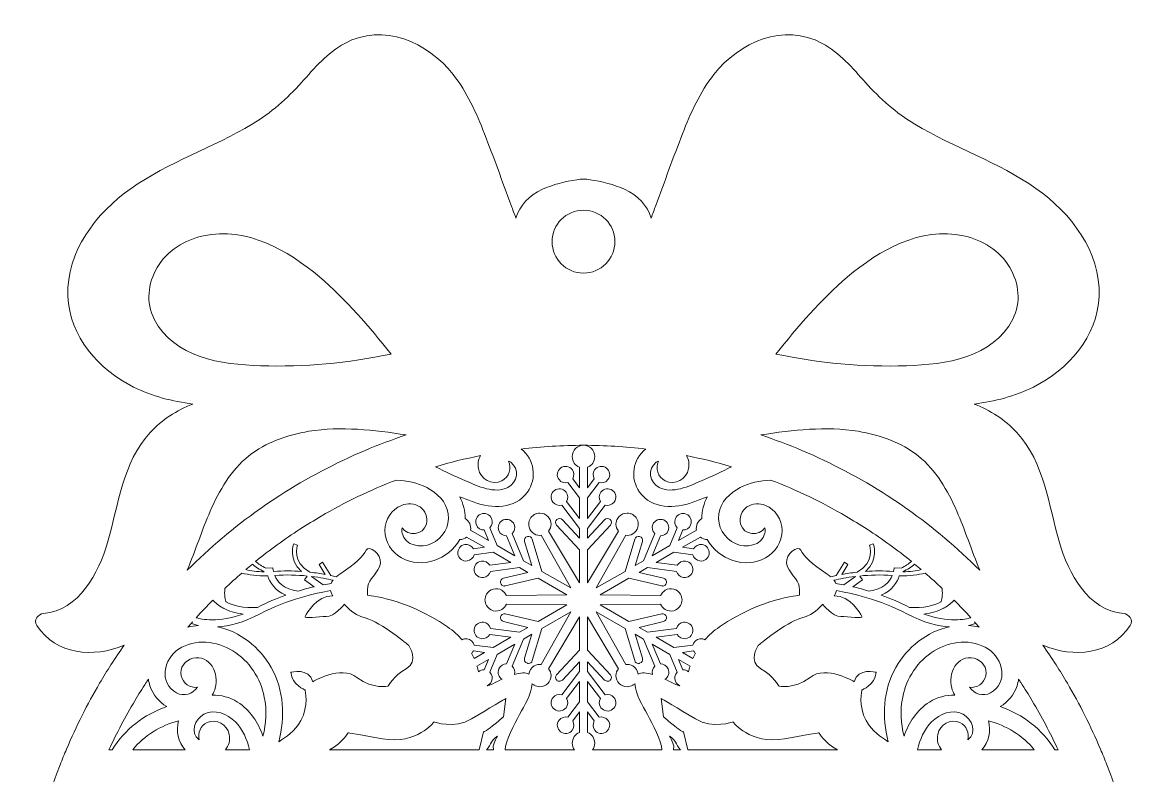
# Model space of a CAD drawing. Extents: x 245 to 395, y -200 to 2.
# Drawn here: x 244.9 to 395.1, y -99.2 to 1.6 of the extents above; entities that cross this region are included whole.
import ezdxf

# ---------------------------------------------------------------- set-up
doc = ezdxf.new("R2010")
doc.units = 0
doc.header["$MEASUREMENT"] = 0
doc.layers.add('Layer 1', color=7, linetype='Continuous', lineweight=0)

msp = doc.modelspace()

# ---------------------------------------------------------------- linework, layer by layer
at = {"layer": 'Layer 1'}
for points, knots in [([(394.88, -118.71), (394.3, -111.49), (392.69, -104.46), (390.07, -97.72), (389.8, -97.02), (389.52, -96.32), (389.22, -95.63), (387.93, -92.57), (386.45, -89.63), (384.79, -86.8), (384.3, -85.97), (383.8, -85.16), (383.29, -84.36), (382.72, -83.47), (382.13, -82.59), (381.52, -81.72), (385.57, -83.45), (390.63, -83.06), (393.21, -79.07), (393.68, -78.35), (393.04, -77.55), (392.3, -77.49), (387.58, -77.11), (384.89, -72.02), (383.73, -67.98), (382.27, -62.93), (381.74, -57.31), (378.04, -53.26), (376.43, -51.5), (374.46, -50.28), (372.32, -49.44), (375.06, -49.08), (377.74, -48.41), (380.25, -47.16), (384.93, -44.83), (388.84, -40.4), (389.04, -34.99), (389.28, -29), (385.24, -23.87), (380.59, -20.58), (375.56, -17.02), (369.61, -15.14), (364.36, -11.96), (361.85, -10.43), (359.72, -8.58), (357.75, -6.39), (356.03, -4.46), (354.29, -2.41), (351.98, -1.16), (346.82, 1.65), (340.86, -1), (337.47, -5.3), (335.6, -7.68), (334.35, -10.45), (333.26, -13.26), (332.02, -16.43), (330.86, -19.65), (329.68, -22.85), (329.47, -23.42), (329.26, -23.98), (329.05, -24.55), (328.59, -22.86), (327.26, -21.48), (325.5, -20.69), (324.06, -20.05), (322.44, -19.63), (320.89, -19.4), (320.6, -19.36), (320.3, -19.34), (320, -19.33), (319.7, -19.34), (319.41, -19.36), (319.11, -19.4), (317.56, -19.63), (315.94, -20.05), (314.5, -20.69), (312.74, -21.48), (311.41, -22.86), (310.96, -24.55), (310.74, -23.98), (310.53, -23.42), (310.32, -22.85), (309.14, -19.65), (307.98, -16.43), (306.74, -13.26), (305.65, -10.45), (304.4, -7.68), (302.53, -5.3), (299.14, -1), (293.18, 1.65), (288.02, -1.16), (285.71, -2.41), (283.97, -4.46), (282.25, -6.39), (280.28, -8.58), (278.16, -10.43), (275.64, -11.96), (270.39, -15.14), (264.44, -17.02), (259.41, -20.58), (254.76, -23.87), (250.72, -29), (250.96, -34.99), (251.16, -40.4), (255.07, -44.83), (259.75, -47.16), (262.26, -48.41), (264.94, -49.08), (267.69, -49.44), (265.54, -50.28), (263.57, -51.5), (261.96, -53.26), (258.26, -57.31), (257.73, -62.93), (256.27, -67.98), (255.11, -72.02), (252.42, -77.11), (247.7, -77.49), (246.96, -77.55), (246.33, -78.35), (246.8, -79.07), (249.37, -83.06), (254.43, -83.45), (258.48, -81.72), (257.87, -82.59), (257.28, -83.47), (256.71, -84.36), (256.2, -85.16), (255.7, -85.97), (255.21, -86.8), (253.55, -89.63), (252.07, -92.57), (250.78, -95.63), (250.48, -96.32), (250.2, -97.02), (249.93, -97.72), (247.31, -104.46), (245.7, -111.49), (245.12, -118.71), (244.95, -120.75), (244.87, -122.8), (244.87, -124.87), (244.87, -134.25), (246.57, -143.37), (249.93, -152.02), (250.2, -152.72), (250.48, -153.42), (250.78, -154.12), (254.56, -163.06), (259.98, -171.1), (266.88, -178), (273.77, -184.89), (281.81, -190.31), (290.76, -194.09), (300.02, -198.01), (309.86, -200), (320, -200), (330.14, -200), (339.98, -198.01), (349.24, -194.09), (358.19, -190.31), (366.23, -184.89), (373.12, -178), (380.02, -171.1), (385.44, -163.06), (389.22, -154.12), (389.52, -153.42), (389.8, -152.72), (390.07, -152.02), (393.43, -143.37), (395.13, -134.25), (395.13, -124.87), (395.13, -122.8), (395.05, -120.75), (394.88, -118.71)], [0, 0, 0, 0, 1, 1, 1, 2, 2, 2, 3, 3, 3, 4, 4, 4, 5, 5, 5, 6, 6, 6, 7, 7, 7, 8, 8, 8, 9, 9, 9, 10, 10, 10, 11, 11, 11, 12, 12, 12, 13, 13, 13, 14, 14, 14, 15, 15, 15, 16, 16, 16, 17, 17, 17, 18, 18, 18, 19, 19, 19, 20, 20, 20, 21, 21, 21, 22, 22, 22, 23, 23, 23, 24, 24, 24, 25, 25, 25, 26, 26, 26, 27, 27, 27, 28, 28, 28, 29, 29, 29, 30, 30, 30, 31, 31, 31, 32, 32, 32, 33, 33, 33, 34, 34, 34, 35, 35, 35, 36, 36, 36, 37, 37, 37, 38, 38, 38, 39, 39, 39, 40, 40, 40, 41, 41, 41, 42, 42, 42, 43, 43, 43, 44, 44, 44, 45, 45, 45, 46, 46, 46, 47, 47, 47, 48, 48, 48, 49, 49, 49, 50, 50, 50, 51, 51, 51, 52, 52, 52, 53, 53, 53, 54, 54, 54, 55, 55, 55, 56, 56, 56, 57, 57, 57, 58, 58, 58, 58]), ([(320, -23.49), (322.33, -23.49), (324.21, -25.37), (324.21, -27.7), (324.21, -30.02), (322.33, -31.91), (320, -31.91), (317.68, -31.91), (315.79, -30.02), (315.79, -27.7), (315.79, -25.37), (317.68, -23.49), (320, -23.49)], [0, 0, 0, 0, 1, 1, 1, 2, 2, 2, 3, 3, 3, 4, 4, 4, 4]), ([(262.52, -38.07), (261.39, -35.85), (261.66, -33.27), (262.91, -31.16), (264.27, -28.88), (266.57, -27.45), (269.13, -26.9), (274.87, -25.68), (280.41, -28.83), (284.63, -32.41), (288.23, -35.47), (291.3, -39.07), (294.24, -42.74), (288.49, -43.96), (282.62, -44.5), (276.74, -44.31), (271.52, -44.14), (265.16, -43.27), (262.52, -38.07)], [0, 0, 0, 0, 1, 1, 1, 2, 2, 2, 3, 3, 3, 4, 4, 4, 5, 5, 5, 6, 6, 6, 6]), ([(355.37, -32.41), (359.59, -28.83), (365.13, -25.68), (370.87, -26.9), (373.43, -27.45), (375.73, -28.88), (377.09, -31.16), (378.34, -33.27), (378.61, -35.85), (377.48, -38.07), (374.84, -43.27), (368.48, -44.14), (363.26, -44.31), (357.38, -44.5), (351.51, -43.96), (345.76, -42.74), (348.7, -39.07), (351.77, -35.47), (355.37, -32.41)], [0, 0, 0, 0, 1, 1, 1, 2, 2, 2, 3, 3, 3, 4, 4, 4, 5, 5, 5, 6, 6, 6, 6]), ([(270.02, -63.77), (271.24, -61), (272.79, -58.31), (275.17, -56.39), (277.47, -54.55), (280.35, -53.56), (283.22, -53.09), (287.57, -52.38), (291.93, -52.92), (296.27, -53.57), (294.41, -54.19), (292.57, -54.88), (290.76, -55.65), (286.76, -57.34), (282.94, -59.36), (279.33, -61.68), (278.42, -62.27), (277.51, -62.88), (276.63, -63.51), (273.19, -65.95), (269.95, -68.68), (266.93, -71.69), (268.03, -69.07), (268.91, -66.32), (270.02, -63.77)], [0, 0, 0, 0, 1, 1, 1, 2, 2, 2, 3, 3, 3, 4, 4, 4, 5, 5, 5, 6, 6, 6, 7, 7, 7, 8, 8, 8, 8]), ([(373.07, -71.7), (370.05, -68.68), (366.81, -65.95), (363.37, -63.51), (362.49, -62.88), (361.58, -62.27), (360.67, -61.68), (357.06, -59.36), (353.24, -57.34), (349.24, -55.65), (347.43, -54.88), (345.59, -54.19), (343.73, -53.57), (348.07, -52.92), (352.43, -52.38), (356.78, -53.09), (359.66, -53.56), (362.53, -54.55), (364.83, -56.39), (367.21, -58.31), (368.76, -61), (369.98, -63.77), (371.09, -66.32), (371.98, -69.07), (373.07, -71.7)], [0, 0, 0, 0, 1, 1, 1, 2, 2, 2, 3, 3, 3, 4, 4, 4, 5, 5, 5, 6, 6, 6, 7, 7, 7, 8, 8, 8, 8]), ([(319.47, -57.9), (319.47, -57.9), (319.47, -60.67), (319.47, -60.67), (319.47, -60.67), (318.55, -59.46), (318.55, -59.46), (318.78, -59.08), (318.77, -58.59), (318.48, -58.21), (318.11, -57.73), (317.41, -57.63), (316.93, -58.01), (316.44, -58.38), (316.35, -59.07), (316.72, -59.56), (317, -59.93), (317.48, -60.07), (317.9, -59.95), (317.9, -59.95), (319.47, -62), (319.47, -62), (319.47, -62), (319.47, -64.75), (319.47, -64.75), (319.47, -64.75), (317.73, -62.47), (317.73, -62.47), (317.95, -62.09), (317.94, -61.59), (317.66, -61.22), (317.29, -60.73), (316.59, -60.64), (316.11, -61.01), (315.62, -61.38), (315.52, -62.08), (315.9, -62.56), (316.18, -62.94), (316.66, -63.08), (317.08, -62.96), (317.08, -62.96), (319.47, -66.09), (319.47, -66.09), (319.47, -66.09), (319.47, -67.38), (319.47, -67.38), (319.47, -67.38), (317.17, -64.93), (317.17, -64.93), (316.97, -64.71), (316.63, -64.7), (316.41, -64.9), (316.2, -65.1), (316.19, -65.44), (316.39, -65.65), (316.39, -65.65), (319.47, -68.94), (319.47, -68.94), (319.47, -68.94), (319.47, -73.38), (319.47, -73.38), (319.47, -73.38), (315.33, -66.44), (315.33, -66.44), (315.53, -66.19), (315.65, -65.87), (315.65, -65.53), (315.65, -64.71), (314.98, -64.04), (314.15, -64.04), (314.02, -64.04), (313.89, -64.06), (313.76, -64.09), (313.64, -64.13), (313.52, -64.18), (313.41, -64.24), (313.19, -64.37), (312.99, -64.55), (312.86, -64.79), (312.45, -65.5), (312.69, -66.41), (313.4, -66.82), (313.7, -66.99), (314.03, -67.05), (314.35, -67.01), (314.35, -67.01), (318.29, -74.06), (318.29, -74.06), (318.29, -74.06), (314.44, -71.84), (314.44, -71.84), (314.44, -71.84), (313.14, -67.53), (313.14, -67.53), (313.05, -67.25), (312.76, -67.09), (312.48, -67.17), (312.2, -67.26), (312.04, -67.56), (312.12, -67.84), (312.12, -67.84), (313.1, -71.06), (313.1, -71.06), (313.1, -71.06), (311.98, -70.41), (311.98, -70.41), (311.98, -70.41), (310.46, -66.78), (310.46, -66.78), (310.78, -66.47), (310.89, -65.99), (310.71, -65.56), (310.48, -64.99), (309.83, -64.73), (309.26, -64.96), (308.7, -65.2), (308.43, -65.85), (308.66, -66.41), (308.85, -66.85), (309.27, -67.1), (309.71, -67.09), (309.71, -67.09), (310.82, -69.74), (310.82, -69.74), (310.82, -69.74), (308.44, -68.37), (308.44, -68.37), (308.44, -68.37), (307.45, -65.99), (307.45, -65.99), (307.76, -65.68), (307.88, -65.2), (307.7, -64.77), (307.46, -64.2), (306.81, -63.94), (306.25, -64.17), (305.68, -64.41), (305.42, -65.06), (305.65, -65.62), (305.83, -66.06), (306.26, -66.31), (306.7, -66.3), (306.7, -66.3), (307.28, -67.7), (307.28, -67.7), (307.28, -67.7), (304.88, -66.32), (304.88, -66.32), (304.98, -65.71), (304.71, -65.08), (304.15, -64.76), (304.15, -63.75), (303.9, -62.76), (303.43, -61.85), (304.07, -62.11), (304.71, -62.36), (305.35, -62.59), (307.77, -63.45), (310.83, -63.54), (312.49, -61.24), (313.81, -59.41), (313.43, -56.78), (311.64, -55.46), (314.38, -55.14), (317.17, -54.96), (320, -54.96), (322.83, -54.96), (325.62, -55.14), (328.36, -55.46), (326.57, -56.78), (326.19, -59.41), (327.51, -61.24), (329.17, -63.54), (332.23, -63.45), (334.65, -62.59), (335.29, -62.36), (335.93, -62.11), (336.57, -61.85), (336.1, -62.76), (335.85, -63.75), (335.85, -64.76), (335.29, -65.08), (335.02, -65.71), (335.12, -66.32), (335.12, -66.32), (332.72, -67.7), (332.72, -67.7), (332.72, -67.7), (333.3, -66.3), (333.3, -66.3), (333.74, -66.31), (334.17, -66.06), (334.35, -65.62), (334.58, -65.06), (334.32, -64.41), (333.75, -64.17), (333.19, -63.94), (332.54, -64.2), (332.3, -64.77), (332.12, -65.2), (332.24, -65.68), (332.55, -65.99), (332.55, -65.99), (331.56, -68.37), (331.56, -68.37), (331.56, -68.37), (329.18, -69.74), (329.18, -69.74), (329.18, -69.74), (330.29, -67.09), (330.29, -67.09), (330.73, -67.1), (331.15, -66.85), (331.34, -66.41), (331.57, -65.85), (331.3, -65.2), (330.74, -64.96), (330.17, -64.73), (329.52, -64.99), (329.29, -65.56), (329.11, -65.99), (329.22, -66.47), (329.54, -66.78), (329.54, -66.78), (328.02, -70.41), (328.02, -70.41), (328.02, -70.41), (326.9, -71.06), (326.9, -71.06), (326.9, -71.06), (327.88, -67.84), (327.88, -67.84), (327.96, -67.56), (327.8, -67.26), (327.52, -67.17), (327.24, -67.09), (326.95, -67.25), (326.86, -67.53), (326.86, -67.53), (325.56, -71.84), (325.56, -71.84), (325.56, -71.84), (321.71, -74.06), (321.71, -74.06), (321.71, -74.06), (325.65, -67.01), (325.65, -67.01), (325.97, -67.05), (326.3, -66.99), (326.6, -66.82), (327.31, -66.41), (327.55, -65.5), (327.14, -64.79), (327.01, -64.55), (326.81, -64.37), (326.59, -64.24), (326.48, -64.18), (326.36, -64.13), (326.24, -64.09), (326.11, -64.06), (325.98, -64.04), (325.85, -64.04), (325.02, -64.04), (324.35, -64.71), (324.35, -65.53), (324.35, -65.87), (324.47, -66.19), (324.67, -66.44), (324.67, -66.44), (320.53, -73.38), (320.53, -73.38), (320.53, -73.38), (320.53, -68.94), (320.53, -68.94), (320.53, -68.94), (323.61, -65.65), (323.61, -65.65), (323.81, -65.44), (323.8, -65.1), (323.59, -64.9), (323.37, -64.7), (323.03, -64.71), (322.83, -64.93), (322.83, -64.93), (320.53, -67.38), (320.53, -67.38), (320.53, -67.38), (320.53, -66.09), (320.53, -66.09), (320.53, -66.09), (322.92, -62.96), (322.92, -62.96), (323.34, -63.08), (323.82, -62.94), (324.1, -62.56), (324.48, -62.08), (324.38, -61.38), (323.89, -61.01), (323.41, -60.64), (322.71, -60.73), (322.34, -61.22), (322.06, -61.59), (322.05, -62.09), (322.27, -62.47), (322.27, -62.47), (320.53, -64.75), (320.53, -64.75), (320.53, -64.75), (320.53, -62), (320.53, -62), (320.53, -62), (322.1, -59.95), (322.1, -59.95), (322.52, -60.07), (323, -59.93), (323.28, -59.56), (323.65, -59.07), (323.56, -58.38), (323.07, -58.01), (322.59, -57.63), (321.89, -57.73), (321.52, -58.21), (321.23, -58.59), (321.22, -59.08), (321.45, -59.46), (321.45, -59.46), (320.53, -60.67), (320.53, -60.67), (320.53, -60.67), (320.53, -57.9), (320.53, -57.9), (321.11, -57.68), (321.51, -57.13), (321.51, -56.48), (321.51, -55.64), (320.84, -54.96), (320, -54.96), (319.16, -54.96), (318.49, -55.64), (318.49, -56.48), (318.49, -57.13), (318.89, -57.68), (319.47, -57.9)], [0, 0, 0, 0, 1, 1, 1, 2, 2, 2, 3, 3, 3, 4, 4, 4, 5, 5, 5, 6, 6, 6, 7, 7, 7, 8, 8, 8, 9, 9, 9, 10, 10, 10, 11, 11, 11, 12, 12, 12, 13, 13, 13, 14, 14, 14, 15, 15, 15, 16, 16, 16, 17, 17, 17, 18, 18, 18, 19, 19, 19, 20, 20, 20, 21, 21, 21, 22, 22, 22, 23, 23, 23, 24, 24, 24, 25, 25, 25, 26, 26, 26, 27, 27, 27, 28, 28, 28, 29, 29, 29, 30, 30, 30, 31, 31, 31, 32, 32, 32, 33, 33, 33, 34, 34, 34, 35, 35, 35, 36, 36, 36, 37, 37, 37, 38, 38, 38, 39, 39, 39, 40, 40, 40, 41, 41, 41, 42, 42, 42, 43, 43, 43, 44, 44, 44, 45, 45, 45, 46, 46, 46, 47, 47, 47, 48, 48, 48, 49, 49, 49, 50, 50, 50, 51, 51, 51, 52, 52, 52, 53, 53, 53, 54, 54, 54, 55, 55, 55, 56, 56, 56, 57, 57, 57, 58, 58, 58, 59, 59, 59, 60, 60, 60, 61, 61, 61, 62, 62, 62, 63, 63, 63, 64, 64, 64, 65, 65, 65, 66, 66, 66, 67, 67, 67, 68, 68, 68, 69, 69, 69, 70, 70, 70, 71, 71, 71, 72, 72, 72, 73, 73, 73, 74, 74, 74, 75, 75, 75, 76, 76, 76, 77, 77, 77, 78, 78, 78, 79, 79, 79, 80, 80, 80, 81, 81, 81, 82, 82, 82, 83, 83, 83, 84, 84, 84, 85, 85, 85, 86, 86, 86, 87, 87, 87, 88, 88, 88, 89, 89, 89, 90, 90, 90, 91, 91, 91, 92, 92, 92, 93, 93, 93, 94, 94, 94, 95, 95, 95, 96, 96, 96, 97, 97, 97, 98, 98, 98, 99, 99, 99, 100, 100, 100, 101, 101, 101, 102, 102, 102, 103, 103, 103, 104, 104, 104, 105, 105, 105, 106, 106, 106, 107, 107, 107, 108, 108, 108, 109, 109, 109, 110, 110, 110, 111, 111, 111, 112, 112, 112, 113, 113, 113, 114, 114, 114, 114]), ([(305.92, -58.09), (306.18, -59.47), (307.75, -60.39), (309.05, -59.73), (310.07, -59.22), (310.38, -58.02), (309.94, -57.07), (310.05, -57.12), (310.16, -57.18), (310.25, -57.24), (311.51, -58.09), (311.14, -59.95), (309.88, -60.6), (308.1, -61.51), (305.88, -60.43), (304.22, -59.73), (302.85, -59.15), (301.5, -58.51), (300.18, -57.83), (302.15, -57.24), (304.16, -56.75), (306.21, -56.34), (305.92, -56.85), (305.8, -57.45), (305.92, -58.09)], [0, 0, 0, 0, 1, 1, 1, 2, 2, 2, 3, 3, 3, 4, 4, 4, 5, 5, 5, 6, 6, 6, 7, 7, 7, 8, 8, 8, 8]), ([(329.75, -57.24), (329.84, -57.18), (329.95, -57.12), (330.06, -57.07), (329.62, -58.02), (329.93, -59.22), (330.95, -59.73), (332.25, -60.39), (333.82, -59.47), (334.08, -58.09), (334.2, -57.45), (334.08, -56.85), (333.79, -56.34), (335.84, -56.75), (337.85, -57.24), (339.82, -57.83), (338.5, -58.51), (337.15, -59.15), (335.78, -59.73), (334.12, -60.43), (331.9, -61.51), (330.12, -60.6), (328.86, -59.95), (328.49, -58.09), (329.75, -57.24)], [0, 0, 0, 0, 1, 1, 1, 2, 2, 2, 3, 3, 3, 4, 4, 4, 5, 5, 5, 6, 6, 6, 7, 7, 7, 8, 8, 8, 8]), ([(301.89, -64.14), (302.12, -65.8), (301.19, -67.46), (299.65, -68.13), (298.28, -68.72), (296.09, -68.46), (295.7, -66.74), (295.64, -66.49), (295.65, -66.23), (295.71, -65.99), (296.46, -67.14), (298.53, -67.09), (298.96, -65.5), (299.2, -64.65), (298.83, -63.7), (298.11, -63.21), (297.38, -62.72), (296.44, -62.69), (295.63, -63.01), (294.29, -63.55), (293.42, -64.92), (293.4, -66.36), (293.38, -67.87), (294.33, -69.31), (295.63, -70.04), (298.35, -71.55), (301.99, -70.26), (303.42, -67.58), (303.76, -67.57), (304.09, -67.45), (304.35, -67.24), (304.35, -67.24), (306.75, -68.62), (306.75, -68.62), (306.75, -68.62), (305.25, -68.82), (305.25, -68.82), (305.03, -68.43), (304.6, -68.19), (304.13, -68.25), (303.53, -68.33), (303.1, -68.89), (303.18, -69.49), (303.25, -70.1), (303.81, -70.53), (304.42, -70.45), (304.88, -70.39), (305.24, -70.05), (305.35, -69.62), (305.35, -69.62), (307.91, -69.29), (307.91, -69.29), (307.91, -69.29), (310.29, -70.67), (310.29, -70.67), (310.29, -70.67), (307.44, -71.03), (307.44, -71.03), (307.22, -70.64), (306.79, -70.41), (306.32, -70.47), (305.72, -70.54), (305.29, -71.1), (305.37, -71.71), (305.44, -72.31), (306, -72.74), (306.61, -72.67), (307.07, -72.61), (307.43, -72.27), (307.54, -71.84), (307.54, -71.84), (311.44, -71.33), (311.44, -71.33), (311.44, -71.33), (312.56, -71.98), (312.56, -71.98), (312.56, -71.98), (309.29, -72.75), (309.29, -72.75), (309, -72.81), (308.82, -73.1), (308.89, -73.39), (308.95, -73.63), (309.17, -73.8), (309.41, -73.8), (309.45, -73.8), (309.49, -73.79), (309.53, -73.78), (309.53, -73.78), (313.91, -72.76), (313.91, -72.76), (313.91, -72.76), (317.76, -74.98), (317.76, -74.98), (317.76, -74.98), (309.68, -75.09), (309.68, -75.09), (309.56, -74.8), (309.35, -74.54), (309.05, -74.37), (308.34, -73.95), (307.42, -74.2), (307.01, -74.91), (306.88, -75.15), (306.81, -75.4), (306.81, -75.66), (306.81, -75.91), (306.88, -76.17), (307.01, -76.41), (307.42, -77.12), (308.34, -77.37), (309.05, -76.95), (309.35, -76.78), (309.56, -76.52), (309.68, -76.23), (309.68, -76.23), (317.76, -76.34), (317.76, -76.34), (317.76, -76.34), (313.91, -78.56), (313.91, -78.56), (313.91, -78.56), (309.53, -77.54), (309.53, -77.54), (309.24, -77.47), (308.96, -77.65), (308.89, -77.93), (308.82, -78.22), (309, -78.5), (309.29, -78.57), (309.29, -78.57), (312.56, -79.34), (312.56, -79.34), (312.56, -79.34), (311.44, -79.99), (311.44, -79.99), (311.44, -79.99), (307.54, -79.48), (307.54, -79.48), (307.43, -79.05), (307.07, -78.71), (306.61, -78.65), (306, -78.57), (305.44, -79), (305.37, -79.61), (305.29, -80.22), (305.72, -80.77), (306.32, -80.85), (306.79, -80.91), (307.22, -80.67), (307.44, -80.29), (307.44, -80.29), (310.29, -80.65), (310.29, -80.65), (310.29, -80.65), (307.91, -82.03), (307.91, -82.03), (307.91, -82.03), (305.35, -81.7), (305.35, -81.7), (305.24, -81.27), (304.88, -80.93), (304.42, -80.87), (304.18, -80.84), (303.95, -80.89), (303.75, -80.99), (303.23, -80.4), (302.58, -79.82), (301.77, -79.26), (296.1, -75.38), (291.06, -75.04), (291.06, -75.04), (291.06, -75.04), (291.06, -74.69), (291.12, -73.82), (291.18, -72.95), (292.62, -72.03), (292.8, -70.75), (292.97, -69.48), (291.23, -68.27), (290.89, -69.02), (290.54, -69.77), (289.5, -70.81), (287.36, -72.2), (287.18, -72.32), (287.03, -72.44), (286.89, -72.56), (286.67, -72.5), (286.43, -72.45), (286.15, -72.39), (286.15, -72.39), (285.07, -70.63), (285.07, -70.63), (285.07, -70.63), (284.6, -70.92), (284.6, -70.92), (284.6, -70.92), (285.42, -72.25), (285.42, -72.25), (284.82, -72.14), (284.13, -72.03), (283.37, -71.95), (280.91, -70.65), (281.67, -68.43), (281.7, -68.33), (281.7, -68.33), (281.19, -68.15), (281.19, -68.15), (281.18, -68.18), (280.45, -70.3), (282.24, -71.85), (281.08, -71.76), (279.82, -71.74), (278.53, -71.85), (278.51, -71.85), (278.49, -71.84), (278.47, -71.83), (278.4, -71.57), (278.39, -71.39), (278.39, -71.36), (278.39, -71.36), (277.48, -71.42), (277.48, -71.42), (276.91, -71.14), (276.46, -70.83), (276.09, -70.51), (277.99, -68.98), (279.96, -67.54), (282.01, -66.21), (282.95, -65.6), (283.9, -65.02), (284.86, -64.45), (288.07, -62.58), (291.44, -60.96), (294.95, -59.61), (296.36, -59.72), (297.76, -59.96), (299, -60.61), (300.39, -61.33), (301.66, -62.53), (301.89, -64.14)], [0, 0, 0, 0, 1, 1, 1, 2, 2, 2, 3, 3, 3, 4, 4, 4, 5, 5, 5, 6, 6, 6, 7, 7, 7, 8, 8, 8, 9, 9, 9, 10, 10, 10, 11, 11, 11, 12, 12, 12, 13, 13, 13, 14, 14, 14, 15, 15, 15, 16, 16, 16, 17, 17, 17, 18, 18, 18, 19, 19, 19, 20, 20, 20, 21, 21, 21, 22, 22, 22, 23, 23, 23, 24, 24, 24, 25, 25, 25, 26, 26, 26, 27, 27, 27, 28, 28, 28, 29, 29, 29, 30, 30, 30, 31, 31, 31, 32, 32, 32, 33, 33, 33, 34, 34, 34, 35, 35, 35, 36, 36, 36, 37, 37, 37, 38, 38, 38, 39, 39, 39, 40, 40, 40, 41, 41, 41, 42, 42, 42, 43, 43, 43, 44, 44, 44, 45, 45, 45, 46, 46, 46, 47, 47, 47, 48, 48, 48, 49, 49, 49, 50, 50, 50, 51, 51, 51, 52, 52, 52, 53, 53, 53, 54, 54, 54, 55, 55, 55, 56, 56, 56, 57, 57, 57, 58, 58, 58, 59, 59, 59, 60, 60, 60, 61, 61, 61, 62, 62, 62, 63, 63, 63, 64, 64, 64, 65, 65, 65, 66, 66, 66, 67, 67, 67, 68, 68, 68, 69, 69, 69, 70, 70, 70, 71, 71, 71, 72, 72, 72, 73, 73, 73, 74, 74, 74, 75, 75, 75, 76, 76, 76, 77, 77, 77, 78, 78, 78, 79, 79, 79, 80, 80, 80, 80]), ([(362.52, -71.42), (362.52, -71.42), (361.61, -71.36), (361.61, -71.36), (361.61, -71.39), (361.6, -71.57), (361.53, -71.83), (361.51, -71.84), (361.49, -71.85), (361.47, -71.85), (360.18, -71.74), (358.92, -71.76), (357.76, -71.85), (359.55, -70.3), (358.82, -68.18), (358.81, -68.15), (358.81, -68.15), (358.3, -68.33), (358.3, -68.33), (358.33, -68.43), (359.09, -70.65), (356.63, -71.95), (355.87, -72.03), (355.18, -72.14), (354.58, -72.25), (354.58, -72.25), (355.4, -70.92), (355.4, -70.92), (355.4, -70.92), (354.93, -70.63), (354.93, -70.63), (354.93, -70.63), (353.85, -72.39), (353.85, -72.39), (353.57, -72.45), (353.33, -72.5), (353.11, -72.56), (352.97, -72.44), (352.82, -72.32), (352.64, -72.2), (350.5, -70.81), (349.46, -69.77), (349.11, -69.02), (348.77, -68.27), (347.03, -69.48), (347.2, -70.75), (347.38, -72.03), (348.82, -72.95), (348.88, -73.82), (348.94, -74.69), (348.94, -75.04), (348.94, -75.04), (348.94, -75.04), (343.9, -75.38), (338.23, -79.26), (337.42, -79.82), (336.77, -80.4), (336.25, -80.99), (336.05, -80.89), (335.82, -80.84), (335.58, -80.87), (335.12, -80.93), (334.76, -81.27), (334.65, -81.7), (334.65, -81.7), (332.09, -82.03), (332.09, -82.03), (332.09, -82.03), (329.71, -80.65), (329.71, -80.65), (329.71, -80.65), (332.56, -80.29), (332.56, -80.29), (332.78, -80.67), (333.21, -80.91), (333.68, -80.85), (334.28, -80.77), (334.71, -80.22), (334.63, -79.61), (334.56, -79), (334, -78.57), (333.39, -78.65), (332.93, -78.71), (332.57, -79.05), (332.46, -79.48), (332.46, -79.48), (328.56, -79.99), (328.56, -79.99), (328.56, -79.99), (327.44, -79.34), (327.44, -79.34), (327.44, -79.34), (330.71, -78.57), (330.71, -78.57), (331, -78.5), (331.18, -78.22), (331.11, -77.93), (331.04, -77.65), (330.76, -77.47), (330.47, -77.54), (330.47, -77.54), (326.09, -78.56), (326.09, -78.56), (326.09, -78.56), (322.24, -76.34), (322.24, -76.34), (322.24, -76.34), (330.32, -76.23), (330.32, -76.23), (330.44, -76.52), (330.65, -76.78), (330.95, -76.95), (331.66, -77.37), (332.58, -77.12), (332.99, -76.41), (333.12, -76.17), (333.19, -75.91), (333.19, -75.66), (333.19, -75.4), (333.12, -75.15), (332.99, -74.91), (332.58, -74.2), (331.66, -73.95), (330.95, -74.37), (330.65, -74.54), (330.44, -74.8), (330.32, -75.09), (330.32, -75.09), (322.24, -74.98), (322.24, -74.98), (322.24, -74.98), (326.09, -72.76), (326.09, -72.76), (326.09, -72.76), (330.47, -73.78), (330.47, -73.78), (330.51, -73.79), (330.55, -73.8), (330.59, -73.8), (330.83, -73.8), (331.05, -73.63), (331.11, -73.39), (331.18, -73.1), (331, -72.81), (330.71, -72.75), (330.71, -72.75), (327.44, -71.98), (327.44, -71.98), (327.44, -71.98), (328.56, -71.33), (328.56, -71.33), (328.56, -71.33), (332.46, -71.84), (332.46, -71.84), (332.57, -72.27), (332.93, -72.61), (333.39, -72.67), (334, -72.74), (334.56, -72.31), (334.63, -71.71), (334.71, -71.1), (334.28, -70.54), (333.68, -70.47), (333.21, -70.41), (332.78, -70.64), (332.56, -71.03), (332.56, -71.03), (329.71, -70.67), (329.71, -70.67), (329.71, -70.67), (332.09, -69.29), (332.09, -69.29), (332.09, -69.29), (334.65, -69.62), (334.65, -69.62), (334.76, -70.05), (335.12, -70.39), (335.58, -70.45), (336.19, -70.53), (336.75, -70.1), (336.82, -69.49), (336.9, -68.89), (336.47, -68.33), (335.87, -68.25), (335.4, -68.19), (334.97, -68.43), (334.75, -68.82), (334.75, -68.82), (333.25, -68.62), (333.25, -68.62), (333.25, -68.62), (335.65, -67.24), (335.65, -67.24), (335.91, -67.45), (336.24, -67.57), (336.58, -67.58), (338.01, -70.26), (341.65, -71.55), (344.37, -70.04), (345.67, -69.31), (346.62, -67.87), (346.6, -66.36), (346.58, -64.92), (345.71, -63.55), (344.37, -63.01), (343.56, -62.69), (342.62, -62.72), (341.89, -63.21), (341.17, -63.7), (340.8, -64.65), (341.04, -65.5), (341.47, -67.09), (343.54, -67.14), (344.29, -65.99), (344.35, -66.23), (344.36, -66.49), (344.3, -66.74), (343.91, -68.46), (341.72, -68.72), (340.35, -68.13), (338.81, -67.46), (337.88, -65.8), (338.11, -64.14), (338.34, -62.53), (339.61, -61.33), (341, -60.61), (342.24, -59.96), (343.64, -59.72), (345.05, -59.61), (348.56, -60.96), (351.93, -62.58), (355.14, -64.45), (356.1, -65.02), (357.05, -65.6), (357.99, -66.21), (360.04, -67.54), (362.01, -68.98), (363.91, -70.51), (363.54, -70.83), (363.09, -71.14), (362.52, -71.42)], [0, 0, 0, 0, 1, 1, 1, 2, 2, 2, 3, 3, 3, 4, 4, 4, 5, 5, 5, 6, 6, 6, 7, 7, 7, 8, 8, 8, 9, 9, 9, 10, 10, 10, 11, 11, 11, 12, 12, 12, 13, 13, 13, 14, 14, 14, 15, 15, 15, 16, 16, 16, 17, 17, 17, 18, 18, 18, 19, 19, 19, 20, 20, 20, 21, 21, 21, 22, 22, 22, 23, 23, 23, 24, 24, 24, 25, 25, 25, 26, 26, 26, 27, 27, 27, 28, 28, 28, 29, 29, 29, 30, 30, 30, 31, 31, 31, 32, 32, 32, 33, 33, 33, 34, 34, 34, 35, 35, 35, 36, 36, 36, 37, 37, 37, 38, 38, 38, 39, 39, 39, 40, 40, 40, 41, 41, 41, 42, 42, 42, 43, 43, 43, 44, 44, 44, 45, 45, 45, 46, 46, 46, 47, 47, 47, 48, 48, 48, 49, 49, 49, 50, 50, 50, 51, 51, 51, 52, 52, 52, 53, 53, 53, 54, 54, 54, 55, 55, 55, 56, 56, 56, 57, 57, 57, 58, 58, 58, 59, 59, 59, 60, 60, 60, 61, 61, 61, 62, 62, 62, 63, 63, 63, 64, 64, 64, 65, 65, 65, 66, 66, 66, 67, 67, 67, 68, 68, 68, 69, 69, 69, 70, 70, 70, 71, 71, 71, 72, 72, 72, 73, 73, 73, 74, 74, 74, 75, 75, 75, 76, 76, 76, 77, 77, 77, 78, 78, 78, 79, 79, 79, 80, 80, 80, 80]), ([(277.71, -72.45), (278.01, -73.29), (278.67, -74.42), (280.13, -75.02), (278.91, -75.45), (277.63, -75.99), (276.36, -76.66), (274.46, -76.79), (273.11, -76.45), (272.16, -75.94), (271.99, -75.8), (271.91, -74.97), (271.97, -74.12), (272.72, -73.41), (273.48, -72.73), (274.25, -72.06), (275.18, -72.32), (276.32, -72.49), (277.71, -72.45)], [0, 0, 0, 0, 1, 1, 1, 2, 2, 2, 3, 3, 3, 4, 4, 4, 5, 5, 5, 6, 6, 6, 6]), ([(277.24, -71.9), (276.29, -71.9), (275.47, -71.78), (274.77, -71.61), (275.07, -71.36), (275.37, -71.11), (275.67, -70.86), (276.08, -71.23), (276.6, -71.58), (277.24, -71.9)], [0, 0, 0, 0, 1, 1, 1, 2, 2, 2, 3, 3, 3, 3]), ([(367.84, -75.94), (366.89, -76.45), (365.54, -76.79), (363.64, -76.66), (362.37, -75.99), (361.09, -75.45), (359.87, -75.02), (361.33, -74.42), (361.99, -73.29), (362.29, -72.45), (363.68, -72.49), (364.82, -72.32), (365.75, -72.06), (366.52, -72.73), (367.28, -73.41), (368.03, -74.12), (368.09, -74.97), (368.01, -75.8), (367.84, -75.94)], [0, 0, 0, 0, 1, 1, 1, 2, 2, 2, 3, 3, 3, 4, 4, 4, 5, 5, 5, 6, 6, 6, 6]), ([(362.76, -71.9), (363.4, -71.58), (363.92, -71.23), (364.33, -70.86), (364.63, -71.11), (364.93, -71.36), (365.23, -71.61), (364.53, -71.78), (363.71, -71.9), (362.76, -71.9)], [0, 0, 0, 0, 1, 1, 1, 2, 2, 2, 3, 3, 3, 3]), ([(283.93, -73.9), (283.28, -74.05), (282.56, -74.24), (281.8, -74.47), (279.85, -74.29), (279.02, -73.23), (278.66, -72.39), (280.19, -72.27), (281.69, -72.32), (283.01, -72.46), (283.01, -72.46), (282.63, -72.98), (282.63, -72.98), (282.63, -72.98), (283.93, -73.9), (283.93, -73.9)], [0, 0, 0, 0, 1, 1, 1, 2, 2, 2, 3, 3, 3, 4, 4, 4, 5, 5, 5, 5]), ([(283.58, -72.52), (284.74, -72.66), (285.73, -72.85), (286.46, -73.02), (286.35, -73.16), (286.27, -73.31), (286.21, -73.45), (285.91, -73.5), (285.56, -73.56), (285.16, -73.64), (285.16, -73.64), (283.58, -72.52), (283.58, -72.52)], [0, 0, 0, 0, 1, 1, 1, 2, 2, 2, 3, 3, 3, 4, 4, 4, 4]), ([(354.84, -73.64), (354.44, -73.56), (354.09, -73.5), (353.79, -73.45), (353.73, -73.31), (353.65, -73.16), (353.54, -73.02), (354.27, -72.85), (355.26, -72.66), (356.42, -72.52), (356.42, -72.52), (354.84, -73.64), (354.84, -73.64)], [0, 0, 0, 0, 1, 1, 1, 2, 2, 2, 3, 3, 3, 4, 4, 4, 4]), ([(357.37, -72.98), (357.37, -72.98), (356.99, -72.46), (356.99, -72.46), (358.31, -72.32), (359.81, -72.27), (361.34, -72.39), (360.98, -73.23), (360.15, -74.29), (358.2, -74.47), (357.44, -74.24), (356.72, -74.05), (356.07, -73.9), (356.07, -73.9), (357.37, -72.98), (357.37, -72.98)], [0, 0, 0, 0, 1, 1, 1, 2, 2, 2, 3, 3, 3, 4, 4, 4, 5, 5, 5, 5]), ([(282.73, -87.71), (282.73, -87.71), (283.25, -89.85), (282.15, -91.82), (281.33, -93.28), (280.2, -93.98), (279.2, -94.64), (280.07, -91.32), (279.9, -87.74), (278.18, -84.69), (276.67, -82.01), (273.99, -79.89), (270.97, -79.25), (272.48, -79.16), (274.44, -78.73), (276.7, -77.53), (280.34, -75.59), (284.21, -74.74), (286.12, -74.41), (286.21, -74.82), (286.43, -75.1), (286.43, -75.1), (284.23, -75.1), (282.96, -77.47), (282.73, -77.87), (282.5, -78.28), (284.52, -77.82), (285.56, -77.87), (286.6, -77.93), (287.99, -76.25), (287.99, -76.25), (287.99, -76.25), (288.92, -77.58), (290.89, -78.11), (292.85, -78.63), (296.62, -81.75), (296.62, -81.75), (296.62, -81.75), (298.01, -83.89), (296.27, -84.88), (294.53, -85.86), (293.84, -87.19), (293.84, -87.19), (293.84, -87.19), (291.87, -87.71), (289.67, -86.03), (287.47, -84.36), (283.77, -86.61), (283.77, -86.61), (283.25, -84.7), (280.82, -85.34), (280.82, -85.34), (280.93, -87.08), (282.73, -87.71), (282.73, -87.71)], [0, 0, 0, 0, 1, 1, 1, 2, 2, 2, 3, 3, 3, 4, 4, 4, 5, 5, 5, 6, 6, 6, 7, 7, 7, 8, 8, 8, 9, 9, 9, 10, 10, 10, 11, 11, 11, 12, 12, 12, 13, 13, 13, 14, 14, 14, 15, 15, 15, 16, 16, 16, 17, 17, 17, 18, 18, 18, 18]), ([(360.8, -94.64), (359.8, -93.98), (358.67, -93.28), (357.85, -91.82), (356.75, -89.85), (357.27, -87.71), (357.27, -87.71), (357.27, -87.71), (359.07, -87.08), (359.18, -85.34), (359.18, -85.34), (356.75, -84.7), (356.23, -86.61), (356.23, -86.61), (352.53, -84.36), (350.33, -86.03), (348.13, -87.71), (346.16, -87.19), (346.16, -87.19), (346.16, -87.19), (345.47, -85.86), (343.73, -84.88), (341.99, -83.89), (343.38, -81.75), (343.38, -81.75), (343.38, -81.75), (347.15, -78.63), (349.11, -78.11), (351.08, -77.58), (352.01, -76.25), (352.01, -76.25), (352.01, -76.25), (353.4, -77.93), (354.44, -77.87), (355.48, -77.82), (357.5, -78.28), (357.27, -77.87), (357.04, -77.47), (355.77, -75.1), (353.57, -75.1), (353.57, -75.1), (353.79, -74.82), (353.88, -74.41), (355.79, -74.74), (359.66, -75.59), (363.3, -77.53), (365.56, -78.73), (367.52, -79.16), (369.03, -79.25), (366.01, -79.89), (363.33, -82.01), (361.82, -84.69), (360.1, -87.74), (359.93, -91.32), (360.8, -94.64)], [0, 0, 0, 0, 1, 1, 1, 2, 2, 2, 3, 3, 3, 4, 4, 4, 5, 5, 5, 6, 6, 6, 7, 7, 7, 8, 8, 8, 9, 9, 9, 10, 10, 10, 11, 11, 11, 12, 12, 12, 13, 13, 13, 14, 14, 14, 15, 15, 15, 16, 16, 16, 17, 17, 17, 18, 18, 18, 18]), ([(274.41, -77.55), (271.16, -78.76), (268.84, -78.25), (268.14, -78.04), (268.86, -77.25), (269.59, -76.47), (270.35, -75.71), (270.71, -76.08), (271.15, -76.43), (271.71, -76.74), (271.74, -76.76), (271.76, -76.79), (271.8, -76.8), (271.8, -76.8), (271.8, -76.78), (271.8, -76.78), (272.49, -77.15), (273.35, -77.43), (274.41, -77.55)], [0, 0, 0, 0, 1, 1, 1, 2, 2, 2, 3, 3, 3, 4, 4, 4, 5, 5, 5, 6, 6, 6, 6]), ([(365.59, -77.55), (366.65, -77.43), (367.51, -77.15), (368.2, -76.78), (368.2, -76.78), (368.2, -76.8), (368.2, -76.8), (368.24, -76.79), (368.26, -76.76), (368.29, -76.74), (368.85, -76.43), (369.29, -76.08), (369.65, -75.71), (370.41, -76.47), (371.14, -77.25), (371.86, -78.04), (371.16, -78.25), (368.84, -78.76), (365.59, -77.55)], [0, 0, 0, 0, 1, 1, 1, 2, 2, 2, 3, 3, 3, 4, 4, 4, 5, 5, 5, 6, 6, 6, 6]), ([(316.41, -86.42), (316.52, -86.51), (316.65, -86.56), (316.78, -86.56), (316.92, -86.56), (317.06, -86.5), (317.17, -86.39), (317.17, -86.39), (319.47, -83.94), (319.47, -83.94), (319.47, -83.94), (319.47, -85.23), (319.47, -85.23), (319.47, -85.23), (317.08, -88.36), (317.08, -88.36), (316.66, -88.24), (316.18, -88.38), (315.9, -88.75), (315.52, -89.24), (315.62, -89.94), (316.11, -90.31), (316.59, -90.68), (317.29, -90.59), (317.66, -90.1), (317.94, -89.73), (317.95, -89.23), (317.73, -88.85), (317.73, -88.85), (319.47, -86.57), (319.47, -86.57), (319.47, -86.57), (319.47, -89.31), (319.47, -89.31), (319.47, -89.31), (317.9, -91.37), (317.9, -91.37), (317.48, -91.25), (317, -91.39), (316.72, -91.76), (316.35, -92.25), (316.44, -92.94), (316.93, -93.31), (317.41, -93.68), (318.11, -93.59), (318.48, -93.1), (318.77, -92.73), (318.78, -92.24), (318.55, -91.86), (318.55, -91.86), (319.47, -90.65), (319.47, -90.65), (319.47, -90.65), (319.47, -93.42), (319.47, -93.42), (318.89, -93.64), (318.49, -94.19), (318.49, -94.84), (318.49, -95.17), (318.59, -95.48), (318.78, -95.73), (318.78, -95.73), (309.51, -95.73), (309.51, -95.73), (309.55, -94.53), (310.79, -92.3), (311.43, -91.01), (312.07, -89.74), (313.05, -88.41), (313.12, -86.86), (313.21, -86.95), (313.3, -87.02), (313.41, -87.08), (313.63, -87.21), (313.88, -87.28), (314.15, -87.28), (314.98, -87.28), (315.65, -86.61), (315.65, -85.79), (315.65, -85.45), (315.53, -85.13), (315.33, -84.88), (315.33, -84.88), (319.47, -77.94), (319.47, -77.94), (319.47, -77.94), (319.47, -82.38), (319.47, -82.38), (319.47, -82.38), (316.39, -85.67), (316.39, -85.67), (316.19, -85.88), (316.2, -86.22), (316.41, -86.42)], [0, 0, 0, 0, 1, 1, 1, 2, 2, 2, 3, 3, 3, 4, 4, 4, 5, 5, 5, 6, 6, 6, 7, 7, 7, 8, 8, 8, 9, 9, 9, 10, 10, 10, 11, 11, 11, 12, 12, 12, 13, 13, 13, 14, 14, 14, 15, 15, 15, 16, 16, 16, 17, 17, 17, 18, 18, 18, 19, 19, 19, 20, 20, 20, 21, 21, 21, 22, 22, 22, 23, 23, 23, 24, 24, 24, 25, 25, 25, 26, 26, 26, 27, 27, 27, 28, 28, 28, 29, 29, 29, 30, 30, 30, 31, 31, 31, 31]), ([(310.46, -84.54), (310.46, -84.54), (311.98, -80.91), (311.98, -80.91), (311.98, -80.91), (313.1, -80.26), (313.1, -80.26), (313.1, -80.26), (312.12, -83.48), (312.12, -83.48), (312.04, -83.76), (312.2, -84.06), (312.48, -84.14), (312.53, -84.16), (312.58, -84.17), (312.63, -84.17), (312.86, -84.17), (313.07, -84.02), (313.14, -83.79), (313.14, -83.79), (314.44, -79.48), (314.44, -79.48), (314.44, -79.48), (318.29, -77.26), (318.29, -77.26), (318.29, -77.26), (314.35, -84.31), (314.35, -84.31), (314.03, -84.27), (313.7, -84.32), (313.4, -84.5), (312.98, -84.74), (312.73, -85.15), (312.67, -85.6), (312.26, -85.35), (311.59, -85.4), (310.75, -85.65), (310.87, -85.25), (310.75, -84.82), (310.46, -84.54)], [0, 0, 0, 0, 1, 1, 1, 2, 2, 2, 3, 3, 3, 4, 4, 4, 5, 5, 5, 6, 6, 6, 7, 7, 7, 8, 8, 8, 9, 9, 9, 10, 10, 10, 11, 11, 11, 12, 12, 12, 13, 13, 13, 13]), ([(320.53, -93.42), (320.53, -93.42), (320.53, -90.65), (320.53, -90.65), (320.53, -90.65), (321.45, -91.86), (321.45, -91.86), (321.22, -92.24), (321.23, -92.73), (321.52, -93.1), (321.89, -93.59), (322.59, -93.68), (323.07, -93.31), (323.56, -92.94), (323.65, -92.25), (323.28, -91.76), (323, -91.39), (322.52, -91.25), (322.1, -91.37), (322.1, -91.37), (320.53, -89.31), (320.53, -89.31), (320.53, -89.31), (320.53, -86.57), (320.53, -86.57), (320.53, -86.57), (322.27, -88.85), (322.27, -88.85), (322.05, -89.23), (322.06, -89.73), (322.34, -90.1), (322.71, -90.59), (323.41, -90.68), (323.89, -90.31), (324.38, -89.94), (324.48, -89.24), (324.1, -88.75), (323.82, -88.38), (323.34, -88.24), (322.92, -88.36), (322.92, -88.36), (320.53, -85.23), (320.53, -85.23), (320.53, -85.23), (320.53, -83.94), (320.53, -83.94), (320.53, -83.94), (322.83, -86.39), (322.83, -86.39), (322.94, -86.5), (323.08, -86.56), (323.22, -86.56), (323.35, -86.56), (323.48, -86.51), (323.59, -86.42), (323.8, -86.22), (323.81, -85.88), (323.61, -85.67), (323.61, -85.67), (320.53, -82.38), (320.53, -82.38), (320.53, -82.38), (320.53, -77.94), (320.53, -77.94), (320.53, -77.94), (324.67, -84.88), (324.67, -84.88), (324.47, -85.13), (324.35, -85.45), (324.35, -85.79), (324.35, -86.61), (325.02, -87.28), (325.85, -87.28), (326.12, -87.28), (326.37, -87.21), (326.59, -87.08), (326.7, -87.02), (326.79, -86.95), (326.88, -86.86), (326.95, -88.41), (327.93, -89.74), (328.57, -91.01), (329.21, -92.3), (330.45, -94.53), (330.49, -95.73), (330.49, -95.73), (321.22, -95.73), (321.22, -95.73), (321.41, -95.48), (321.51, -95.17), (321.51, -94.84), (321.51, -94.19), (321.11, -93.64), (320.53, -93.42)], [0, 0, 0, 0, 1, 1, 1, 2, 2, 2, 3, 3, 3, 4, 4, 4, 5, 5, 5, 6, 6, 6, 7, 7, 7, 8, 8, 8, 9, 9, 9, 10, 10, 10, 11, 11, 11, 12, 12, 12, 13, 13, 13, 14, 14, 14, 15, 15, 15, 16, 16, 16, 17, 17, 17, 18, 18, 18, 19, 19, 19, 20, 20, 20, 21, 21, 21, 22, 22, 22, 23, 23, 23, 24, 24, 24, 25, 25, 25, 26, 26, 26, 27, 27, 27, 28, 28, 28, 29, 29, 29, 30, 30, 30, 31, 31, 31, 31]), ([(329.25, -85.65), (328.41, -85.4), (327.74, -85.35), (327.33, -85.6), (327.27, -85.15), (327.02, -84.74), (326.6, -84.5), (326.3, -84.32), (325.97, -84.27), (325.65, -84.31), (325.65, -84.31), (321.71, -77.26), (321.71, -77.26), (321.71, -77.26), (325.56, -79.48), (325.56, -79.48), (325.56, -79.48), (326.86, -83.79), (326.86, -83.79), (326.93, -84.02), (327.14, -84.17), (327.37, -84.17), (327.42, -84.17), (327.47, -84.16), (327.52, -84.14), (327.8, -84.06), (327.96, -83.76), (327.88, -83.48), (327.88, -83.48), (326.9, -80.26), (326.9, -80.26), (326.9, -80.26), (328.02, -80.91), (328.02, -80.91), (328.02, -80.91), (329.54, -84.54), (329.54, -84.54), (329.25, -84.82), (329.13, -85.25), (329.25, -85.65)], [0, 0, 0, 0, 1, 1, 1, 2, 2, 2, 3, 3, 3, 4, 4, 4, 5, 5, 5, 6, 6, 6, 7, 7, 7, 8, 8, 8, 9, 9, 9, 10, 10, 10, 11, 11, 11, 12, 12, 12, 13, 13, 13, 13]), ([(268.44, -79.08), (267.97, -79.11), (267.5, -79.19), (267.03, -79.3), (267.24, -79.06), (267.45, -78.82), (267.66, -78.59), (267.66, -78.59), (267.56, -78.82), (267.56, -78.82), (267.6, -78.84), (267.91, -78.97), (268.44, -79.08)], [0, 0, 0, 0, 1, 1, 1, 2, 2, 2, 3, 3, 3, 4, 4, 4, 4]), ([(372.34, -78.59), (372.55, -78.82), (372.76, -79.06), (372.97, -79.3), (372.5, -79.19), (372.03, -79.11), (371.56, -79.08), (372.09, -78.97), (372.4, -78.84), (372.44, -78.82), (372.44, -78.82), (372.34, -78.59), (372.34, -78.59)], [0, 0, 0, 0, 1, 1, 1, 2, 2, 2, 3, 3, 3, 4, 4, 4, 4]), ([(273.67, -89.33), (272.65, -88.69), (271.45, -88.37), (270.28, -88.42), (270.46, -88.12), (270.6, -87.8), (270.7, -87.46), (271.25, -85.56), (269.99, -82.93), (267.69, -83.48), (266.64, -83.73), (265.87, -84.75), (266.13, -85.84), (266.37, -86.82), (267.32, -87.51), (268.3, -87.35), (267.71, -88.29), (266.49, -88.63), (265.49, -88.1), (263.1, -86.81), (263.78, -83.55), (265.79, -82.25), (268.01, -80.8), (270.86, -81.15), (273.04, -82.49), (275.27, -83.85), (276.75, -86.13), (277.26, -88.67), (277.62, -90.41), (277.51, -92.21), (277.08, -93.92), (276.43, -92.08), (275.38, -90.42), (273.67, -89.33)], [0, 0, 0, 0, 1, 1, 1, 2, 2, 2, 3, 3, 3, 4, 4, 4, 5, 5, 5, 6, 6, 6, 7, 7, 7, 8, 8, 8, 9, 9, 9, 10, 10, 10, 11, 11, 11, 11]), ([(371.7, -87.35), (372.68, -87.51), (373.63, -86.82), (373.87, -85.84), (374.13, -84.75), (373.36, -83.73), (372.31, -83.48), (370.01, -82.93), (368.75, -85.56), (369.3, -87.46), (369.4, -87.8), (369.54, -88.12), (369.72, -88.42), (368.55, -88.37), (367.35, -88.69), (366.33, -89.33), (364.62, -90.42), (363.57, -92.08), (362.92, -93.92), (362.49, -92.21), (362.38, -90.41), (362.74, -88.67), (363.25, -86.13), (364.73, -83.85), (366.96, -82.49), (369.14, -81.15), (371.99, -80.8), (374.21, -82.25), (376.22, -83.55), (376.9, -86.81), (374.51, -88.1), (373.51, -88.63), (372.29, -88.29), (371.7, -87.35)], [0, 0, 0, 0, 1, 1, 1, 2, 2, 2, 3, 3, 3, 4, 4, 4, 5, 5, 5, 6, 6, 6, 7, 7, 7, 8, 8, 8, 9, 9, 9, 10, 10, 10, 11, 11, 11, 11]), ([(305.34, -83.51), (305.24, -83.28), (305.13, -83.04), (305.01, -82.8), (305.1, -82.72), (305.18, -82.62), (305.25, -82.5), (305.25, -82.5), (306.75, -82.69), (306.75, -82.69), (306.75, -82.69), (305.34, -83.51), (305.34, -83.51)], [0, 0, 0, 0, 1, 1, 1, 2, 2, 2, 3, 3, 3, 4, 4, 4, 4]), ([(309.11, -86.28), (308.71, -86.47), (308.28, -86.68), (307.85, -86.9), (307.54, -87.06), (307.29, -87.14), (307.1, -87.15), (307.36, -87.04), (307.58, -86.83), (307.7, -86.55), (307.88, -86.12), (307.76, -85.64), (307.45, -85.33), (307.45, -85.33), (308.44, -82.95), (308.44, -82.95), (308.44, -82.95), (310.82, -81.57), (310.82, -81.57), (310.82, -81.57), (309.71, -84.23), (309.71, -84.23), (309.27, -84.22), (308.85, -84.47), (308.66, -84.91), (308.45, -85.42), (308.65, -86), (309.11, -86.28)], [0, 0, 0, 0, 1, 1, 1, 2, 2, 2, 3, 3, 3, 4, 4, 4, 5, 5, 5, 6, 6, 6, 7, 7, 7, 8, 8, 8, 9, 9, 9, 9]), ([(331.34, -84.91), (331.15, -84.47), (330.73, -84.22), (330.29, -84.23), (330.29, -84.23), (329.18, -81.57), (329.18, -81.57), (329.18, -81.57), (331.56, -82.95), (331.56, -82.95), (331.56, -82.95), (332.55, -85.33), (332.55, -85.33), (332.24, -85.64), (332.12, -86.12), (332.3, -86.55), (332.42, -86.83), (332.64, -87.04), (332.9, -87.15), (332.71, -87.14), (332.46, -87.06), (332.15, -86.9), (331.72, -86.68), (331.29, -86.47), (330.89, -86.28), (331.35, -86), (331.55, -85.42), (331.34, -84.91)], [0, 0, 0, 0, 1, 1, 1, 2, 2, 2, 3, 3, 3, 4, 4, 4, 5, 5, 5, 6, 6, 6, 7, 7, 7, 8, 8, 8, 9, 9, 9, 9]), ([(333.25, -82.69), (333.25, -82.69), (334.75, -82.5), (334.75, -82.5), (334.82, -82.62), (334.9, -82.72), (334.99, -82.8), (334.87, -83.04), (334.76, -83.28), (334.66, -83.51), (334.66, -83.51), (333.25, -82.69), (333.25, -82.69)], [0, 0, 0, 0, 1, 1, 1, 2, 2, 2, 3, 3, 3, 4, 4, 4, 4]), ([(307.28, -83.62), (307.28, -83.62), (306.7, -85.02), (306.7, -85.02), (306.42, -85.01), (306.16, -85.11), (305.95, -85.28), (305.88, -85.04), (305.81, -84.79), (305.72, -84.52), (305.72, -84.52), (307.28, -83.62), (307.28, -83.62)], [0, 0, 0, 0, 1, 1, 1, 2, 2, 2, 3, 3, 3, 4, 4, 4, 4]), ([(332.72, -83.62), (332.72, -83.62), (334.28, -84.52), (334.28, -84.52), (334.19, -84.79), (334.12, -85.04), (334.05, -85.28), (333.84, -85.11), (333.58, -85.01), (333.3, -85.02), (333.3, -85.02), (332.72, -83.62), (332.72, -83.62)], [0, 0, 0, 0, 1, 1, 1, 2, 2, 2, 3, 3, 3, 4, 4, 4, 4]), ([(259.92, -89.16), (260.41, -88.34), (260.92, -87.53), (261.44, -86.73), (261.54, -86.58), (261.64, -86.44), (261.73, -86.29), (261.78, -86.59), (261.85, -86.88), (261.95, -87.17), (262.36, -88.33), (263.16, -89.33), (264.2, -89.95), (261.19, -90.95), (258.55, -93.03), (256.87, -95.73), (256.87, -95.73), (256.46, -95.73), (256.46, -95.73), (256.46, -95.73), (256.46, -95.73), (256.46, -95.73), (257.5, -93.47), (258.66, -91.28), (259.92, -89.16)], [0, 0, 0, 0, 1, 1, 1, 2, 2, 2, 3, 3, 3, 4, 4, 4, 5, 5, 5, 6, 6, 6, 7, 7, 7, 8, 8, 8, 8]), ([(383.54, -95.73), (383.54, -95.73), (383.54, -95.73), (383.54, -95.73), (383.54, -95.73), (383.13, -95.73), (383.13, -95.73), (381.45, -93.03), (378.81, -90.95), (375.8, -89.95), (376.84, -89.33), (377.64, -88.33), (378.05, -87.17), (378.15, -86.88), (378.22, -86.59), (378.27, -86.29), (378.36, -86.44), (378.46, -86.58), (378.56, -86.73), (379.08, -87.53), (379.59, -88.34), (380.08, -89.16), (381.34, -91.28), (382.5, -93.47), (383.54, -95.73)], [0, 0, 0, 0, 1, 1, 1, 2, 2, 2, 3, 3, 3, 4, 4, 4, 5, 5, 5, 6, 6, 6, 7, 7, 7, 8, 8, 8, 8]), ([(308.19, -92.23), (307.09, -93.15), (306.63, -93.33), (306.63, -93.33), (306.63, -93.33), (306.01, -95.73), (306.01, -95.73), (306.01, -95.73), (286, -95.73), (286, -95.73), (287.87, -94.67), (288.46, -93.44), (288.46, -93.44), (288.46, -93.44), (288.46, -93.44), (293.09, -94.25), (297.72, -95.06), (299.97, -92), (299.97, -92), (299.97, -92), (302.69, -92.98), (305.01, -91.59), (307.33, -90.2), (309.58, -88.87), (309.58, -88.87), (309.58, -88.87), (309.29, -91.3), (309.29, -91.3), (309.29, -91.3), (309.29, -91.3), (308.19, -92.23)], [0, 0, 0, 0, 1, 1, 1, 2, 2, 2, 3, 3, 3, 4, 4, 4, 5, 5, 5, 6, 6, 6, 7, 7, 7, 8, 8, 8, 9, 9, 9, 10, 10, 10, 10]), ([(331.81, -92.23), (330.71, -91.3), (330.71, -91.3), (330.71, -91.3), (330.71, -91.3), (330.42, -88.87), (330.42, -88.87), (330.42, -88.87), (332.67, -90.2), (334.99, -91.59), (337.31, -92.98), (340.03, -92), (340.03, -92), (340.03, -92), (342.28, -95.06), (346.91, -94.25), (351.54, -93.44), (351.54, -93.44), (351.54, -93.44), (351.54, -93.44), (352.13, -94.67), (354, -95.73), (354, -95.73), (333.99, -95.73), (333.99, -95.73), (333.99, -95.73), (333.37, -93.33), (333.37, -93.33), (333.37, -93.33), (332.91, -93.15), (331.81, -92.23)], [0, 0, 0, 0, 1, 1, 1, 2, 2, 2, 3, 3, 3, 4, 4, 4, 5, 5, 5, 6, 6, 6, 7, 7, 7, 8, 8, 8, 9, 9, 9, 10, 10, 10, 10]), ([(272.57, -93.68), (272.3, -92.36), (270.85, -91.51), (269.59, -92.09), (268.72, -92.49), (268.31, -93.51), (268.54, -94.38), (267.26, -93.46), (267.96, -91.58), (269.17, -90.97), (270.64, -90.22), (272.31, -90.89), (273.4, -92), (274.41, -93.01), (274.95, -94.35), (275.28, -95.73), (275.28, -95.73), (272.06, -95.73), (272.06, -95.73), (272.5, -95.16), (272.72, -94.45), (272.57, -93.68)], [0, 0, 0, 0, 1, 1, 1, 2, 2, 2, 3, 3, 3, 4, 4, 4, 5, 5, 5, 6, 6, 6, 7, 7, 7, 7]), ([(370.41, -92.09), (369.15, -91.51), (367.7, -92.36), (367.43, -93.68), (367.28, -94.45), (367.5, -95.16), (367.94, -95.73), (367.94, -95.73), (364.72, -95.73), (364.72, -95.73), (365.05, -94.35), (365.59, -93.01), (366.6, -92), (367.69, -90.89), (369.36, -90.22), (370.83, -90.97), (372.04, -91.58), (372.74, -93.46), (371.46, -94.38), (371.69, -93.51), (371.28, -92.49), (370.41, -92.09)], [0, 0, 0, 0, 1, 1, 1, 2, 2, 2, 3, 3, 3, 4, 4, 4, 5, 5, 5, 6, 6, 6, 7, 7, 7, 7]), ([(266.68, -95.73), (266.68, -95.73), (259.64, -95.73), (259.64, -95.73), (261.21, -93.82), (263.37, -92.46), (265.78, -91.84), (265.43, -93.19), (265.71, -94.69), (266.68, -95.73)], [0, 0, 0, 0, 1, 1, 1, 2, 2, 2, 3, 3, 3, 3]), ([(374.22, -91.84), (376.63, -92.46), (378.79, -93.82), (380.36, -95.73), (380.36, -95.73), (373.32, -95.73), (373.32, -95.73), (374.29, -94.69), (374.57, -93.19), (374.22, -91.84)], [0, 0, 0, 0, 1, 1, 1, 2, 2, 2, 3, 3, 3, 3]), ([(307.97, -95.73), (307.97, -95.73), (307.02, -95.73), (307.02, -95.73), (307.34, -95.41), (307.55, -95), (307.67, -94.72), (307.9, -94.2), (308.48, -93.91), (308.48, -93.91), (308.48, -93.91), (308.02, -94.77), (307.9, -95.24), (307.88, -95.33), (307.91, -95.51), (307.97, -95.73)], [0, 0, 0, 0, 1, 1, 1, 2, 2, 2, 3, 3, 3, 4, 4, 4, 5, 5, 5, 5]), ([(332.1, -95.24), (331.98, -94.77), (331.52, -93.91), (331.52, -93.91), (331.52, -93.91), (332.1, -94.2), (332.33, -94.72), (332.45, -95), (332.66, -95.41), (332.98, -95.73), (332.98, -95.73), (332.03, -95.73), (332.03, -95.73), (332.09, -95.51), (332.12, -95.33), (332.1, -95.24)], [0, 0, 0, 0, 1, 1, 1, 2, 2, 2, 3, 3, 3, 4, 4, 4, 5, 5, 5, 5])]:
    msp.add_open_spline(points, degree=3, knots=knots, dxfattribs=at)

doc.saveas('drawing.dxf')
